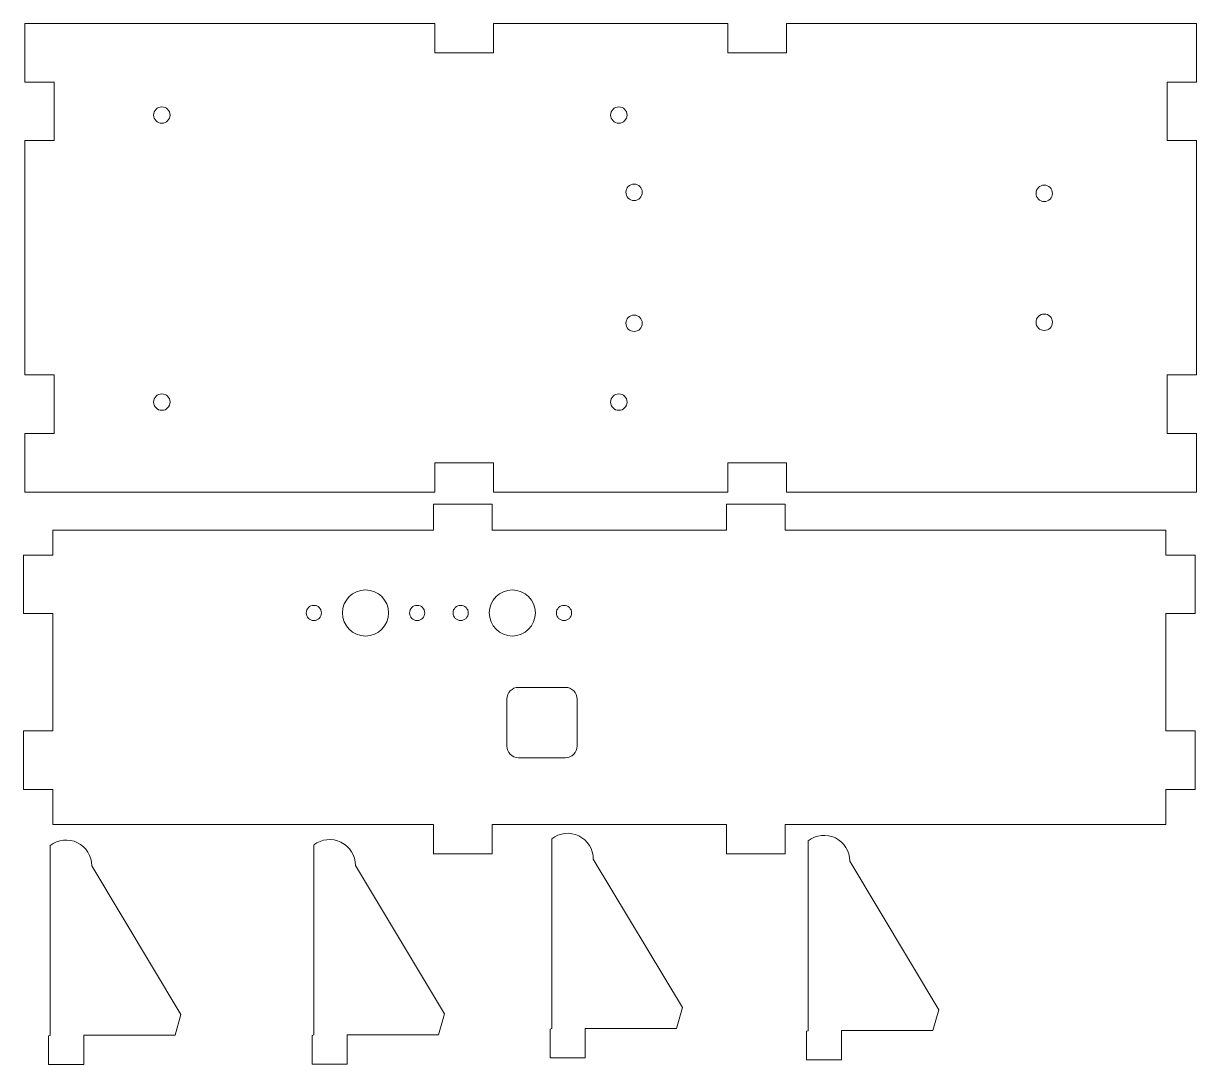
# Model space of a CAD drawing. Header units: millimetres. Extents: x 484 to 740, y 11 to 485.
# Drawn here: x 484.1 to 738.4, y 11 to 236.7 of the extents above; entities that cross this region are included whole.
import ezdxf

# ---------------------------------------------------------------- set-up
doc = ezdxf.new("R2010")
doc.units = ezdxf.units.MM

msp = doc.modelspace()

# ---------------------------------------------------------------- linework, layer by layer
at = {"color": 7, "linetype": 'Continuous', "lineweight": 15}
for p, q in [((484.38, 236.73), (484.38, 224.03)), ((573.28, 236.73), (484.38, 236.73)), ((573.28, 230.38), (573.28, 236.73)), ((585.98, 236.73), (585.98, 230.38)), ((636.78, 236.73), (585.98, 236.73)), ((636.78, 230.38), (636.78, 236.73)), ((649.48, 236.73), (649.48, 230.38)), ((738.38, 236.73), (649.48, 236.73)), ((738.38, 224.03), (738.38, 236.73)), ((585.98, 230.38), (573.28, 230.38)), ((649.48, 230.38), (636.78, 230.38)), ((484.38, 224.03), (490.73, 224.03)), ((490.73, 224.03), (490.73, 211.33)), ((732.03, 224.03), (738.38, 224.03)), ((732.03, 211.33), (732.03, 224.03)), ((484.38, 211.33), (484.38, 160.53)), ((490.73, 211.33), (484.38, 211.33)), ((738.38, 211.33), (732.03, 211.33)), ((738.38, 160.53), (738.38, 211.33)), ((484.38, 160.53), (490.73, 160.53)), ((490.73, 160.53), (490.73, 147.83)), ((732.03, 160.53), (738.38, 160.53)), ((732.03, 147.83), (732.03, 160.53)), ((484.38, 147.83), (484.38, 135.13)), ((490.73, 147.83), (484.38, 147.83)), ((738.38, 147.83), (732.03, 147.83)), ((738.38, 135.13), (738.38, 147.83)), ((573.28, 141.48), (585.98, 141.48)), ((573.28, 135.13), (573.28, 141.48)), ((585.98, 141.48), (585.98, 135.13)), ((636.78, 141.48), (649.48, 141.48)), ((636.78, 135.13), (636.78, 141.48)), ((649.48, 141.48), (649.48, 135.13)), ((484.38, 135.13), (573.28, 135.13)), ((585.98, 135.13), (636.78, 135.13)), ((649.48, 135.13), (738.38, 135.13)), ((573, 132.49), (573, 126.9)), ((585.7, 132.49), (573, 132.49)), ((585.7, 126.9), (585.7, 132.49)), ((636.5, 132.49), (636.5, 126.9)), ((649.2, 132.49), (636.5, 132.49)), ((649.2, 126.9), (649.2, 132.49)), ((490.45, 126.9), (490.45, 121.49)), ((573, 126.9), (490.45, 126.9)), ((636.5, 126.9), (585.7, 126.9)), ((731.75, 126.9), (649.2, 126.9)), ((731.75, 121.49), (731.75, 126.9)), ((484.1, 121.49), (484.1, 108.79)), ((490.45, 121.49), (484.1, 121.49)), ((738.1, 121.49), (731.75, 121.49)), ((738.1, 108.79), (738.1, 121.49)), ((484.1, 108.79), (490.45, 108.79)), ((490.45, 108.79), (490.45, 83.39)), ((731.75, 108.79), (738.1, 108.79)), ((731.75, 83.39), (731.75, 108.79)), ((601.58, 92.79), (591.42, 92.79)), ((588.88, 90.25), (588.88, 80.09)), ((604.12, 80.09), (604.12, 90.25)), ((484.1, 83.39), (484.1, 70.69)), ((490.45, 83.39), (484.1, 83.39)), ((738.1, 83.39), (731.75, 83.39)), ((738.1, 70.69), (738.1, 83.39)), ((591.42, 77.55), (601.58, 77.55)), ((484.1, 70.69), (490.45, 70.69)), ((490.45, 70.69), (490.45, 63.07)), ((731.75, 70.69), (738.1, 70.69)), ((731.75, 63.07), (731.75, 70.69)), ((490.45, 63.07), (573, 63.07)), ((573, 63.07), (573, 56.72)), ((585.7, 63.07), (636.5, 63.07)), ((585.7, 56.72), (585.7, 63.07)), ((636.5, 63.07), (636.5, 56.72)), ((649.2, 63.07), (731.75, 63.07)), ((649.2, 56.72), (649.2, 63.07)), ((489.91, 17.34), (489.91, 58.51)), ((547.03, 17.45), (547.03, 58.62)), ((598.6, 18.82), (598.6, 59.98)), ((654.2, 18.36), (654.2, 59.53)), ((573, 56.72), (585.7, 56.72)), ((636.5, 56.72), (649.2, 56.72)), ((518.24, 21.9), (498.93, 54.1)), ((575.36, 22.01), (556.05, 54.21)), ((626.93, 23.37), (607.62, 55.57)), ((682.53, 22.92), (663.22, 55.12)), ((626.93, 23.37), (625.65, 18.85)), ((682.53, 22.92), (681.25, 18.4)), ((518.24, 21.9), (516.96, 17.38)), ((575.36, 22.01), (574.08, 17.49)), ((598.24, 18.71), (598.6, 18.82)), ((598.24, 12.5), (598.24, 18.71)), ((605.86, 18.85), (625.65, 18.85)), ((605.86, 18.85), (605.86, 12.5)), ((653.83, 18.26), (654.2, 18.36)), ((653.83, 12.05), (653.83, 18.26)), ((661.45, 18.4), (681.25, 18.4)), ((661.45, 18.4), (661.45, 12.05)), ((489.55, 17.24), (489.91, 17.34)), ((489.55, 11.03), (489.55, 17.24)), ((497.17, 17.38), (516.96, 17.38)), ((497.17, 17.38), (497.17, 11.03)), ((546.66, 17.35), (547.03, 17.45)), ((546.66, 11.14), (546.66, 17.35)), ((554.28, 17.49), (574.08, 17.49)), ((554.28, 17.49), (554.28, 11.14)), ((497.17, 11.03), (489.55, 11.03)), ((554.28, 11.14), (546.66, 11.14)), ((605.86, 12.5), (598.24, 12.5)), ((661.45, 12.05), (653.83, 12.05))]:
    msp.add_line(p, q, dxfattribs=at)
for centre, radius in [((514.1, 216.87), 1.78), ((613.16, 216.87), 1.78), ((616.46, 200.13), 1.78), ((705.36, 199.9), 1.78), ((616.46, 171.73), 1.78), ((705.36, 171.96), 1.78), ((514.1, 154.64), 1.78), ((613.16, 154.64), 1.78), ((558.25, 108.93), 5), ((590.07, 108.93), 5), ((547.05, 108.93), 1.65), ((569.45, 108.93), 1.65), ((578.87, 108.93), 1.65), ((601.27, 108.93), 1.65)]:
    msp.add_circle(centre, radius, dxfattribs=at)
for centre, radius, start, end in [((591.42, 90.25), 2.54, 90, 180), ((601.58, 90.25), 2.54, 0, 90), ((591.42, 80.09), 2.54, 180, 270), ((601.58, 80.09), 2.54, 270, 0), ((602.03, 55.57), 5.59, 0, 127.8782), ((493.34, 54.1), 5.59, 0, 127.8782), ((550.46, 54.21), 5.59, 0, 127.8782), ((657.63, 55.12), 5.59, 0, 127.8782)]:
    msp.add_arc(centre, radius, start, end, dxfattribs=at)

doc.saveas('drawing.dxf')
